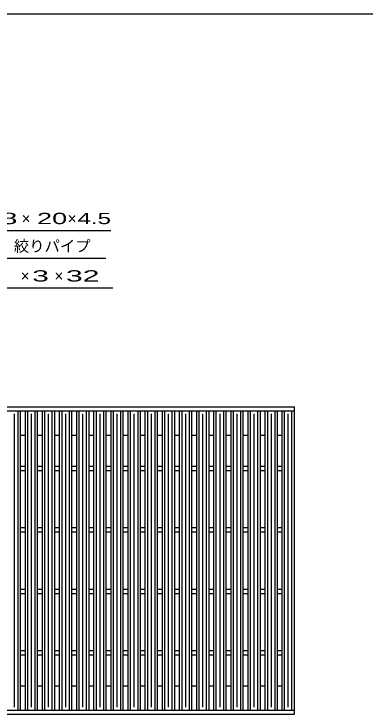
# Model space of a CAD drawing. Units: millimetres, scale not verified. Extents: x -1820 to 1736, y -1282 to 1048.
# Drawn here: x -874 to -301, y -92 to 1048 of the extents above; entities that cross this region are included whole.
import ezdxf
from ezdxf.enums import TextEntityAlignment as Align

# ---------------------------------------------------------------- set-up
doc = ezdxf.new("R2010")
doc.units = ezdxf.units.MM
doc.header["$LTSCALE"] = 10
for name, color, linetype, lineweight in [('CADPAC_LAYER_0000', 150, 'Continuous', 25), ('CADPAC_LAYER_0016', 3, 'Continuous', 25), ('CADPAC_LAYER_0022', 2, 'Continuous', 25)]:
    doc.layers.add(name, color=color, linetype=linetype, lineweight=lineweight)
doc.styles.add('ベクトル', font='')
doc.styles.get('ベクトル').set_extended_font_data('ベクトル')

msp = doc.modelspace()

# ---------------------------------------------------------------- linework, layer by layer
at = {"layer": 'CADPAC_LAYER_0000'}
msp.add_line((-1724, 1048.5), (1736, 1048.5), dxfattribs=at)
at = {"layer": 'CADPAC_LAYER_0016'}
for p, q in [((-1414, 408.5), (-418, 408.5)), ((-1414, 402.5), (-418, 402.5)), ((-883.9, 402.5), (-863.9, 402.5)), ((-867.9, -85.5), (-867.9, 402.5)), ((-863.9, -85.5), (-863.9, 402.5)), ((-856, -85.5), (-856, 402.5)), ((-856, 402.5), (-836, 402.5)), ((-852, -85.5), (-852, 402.5)), ((-840, -85.5), (-840, 402.5)), ((-836, -85.5), (-836, 402.5)), ((-828.1, -85.5), (-828.1, 402.5)), ((-828.1, 402.5), (-808.1, 402.5)), ((-824.1, -85.5), (-824.1, 402.5)), ((-812.1, -85.5), (-812.1, 402.5)), ((-808.1, -85.5), (-808.1, 402.5)), ((-800.2, -85.5), (-800.2, 402.5)), ((-800.2, 402.5), (-780.2, 402.5)), ((-796.2, -85.5), (-796.2, 402.5)), ((-784.2, -85.5), (-784.2, 402.5)), ((-780.2, -85.5), (-780.2, 402.5)), ((-772.3, -85.5), (-772.3, 402.5)), ((-772.3, 402.5), (-752.3, 402.5)), ((-768.3, -85.5), (-768.3, 402.5)), ((-756.3, -85.5), (-756.3, 402.5)), ((-752.3, -85.5), (-752.3, 402.5)), ((-744.4, -85.5), (-744.4, 402.5)), ((-744.4, 402.5), (-724.4, 402.5)), ((-740.4, -85.5), (-740.4, 402.5)), ((-728.4, -85.5), (-728.4, 402.5)), ((-724.4, -85.5), (-724.4, 402.5)), ((-716.5, -85.5), (-716.5, 402.5)), ((-716.5, 402.5), (-696.5, 402.5)), ((-712.5, -85.5), (-712.5, 402.5)), ((-700.5, -85.5), (-700.5, 402.5)), ((-696.5, -85.5), (-696.5, 402.5)), ((-688.6, -85.5), (-688.6, 402.5)), ((-688.6, 402.5), (-668.6, 402.5)), ((-684.6, -85.5), (-684.6, 402.5)), ((-672.6, -85.5), (-672.6, 402.5)), ((-668.6, -85.5), (-668.6, 402.5)), ((-660.7, -85.5), (-660.7, 402.5)), ((-660.7, 402.5), (-640.7, 402.5)), ((-656.7, -85.5), (-656.7, 402.5)), ((-644.7, -85.5), (-644.7, 402.5)), ((-640.7, -85.5), (-640.7, 402.5)), ((-632.8, -85.5), (-632.8, 402.5)), ((-632.8, 402.5), (-612.8, 402.5)), ((-628.8, -85.5), (-628.8, 402.5)), ((-616.8, -85.5), (-616.8, 402.5)), ((-612.8, -85.5), (-612.8, 402.5)), ((-604.9, -85.5), (-604.9, 402.5)), ((-604.9, 402.5), (-584.9, 402.5)), ((-600.9, -85.5), (-600.9, 402.5)), ((-588.9, -85.5), (-588.9, 402.5)), ((-584.9, -85.5), (-584.9, 402.5)), ((-577, -85.5), (-577, 402.5)), ((-577, 402.5), (-557, 402.5)), ((-573, -85.5), (-573, 402.5)), ((-561, -85.5), (-561, 402.5)), ((-557, -85.5), (-557, 402.5)), ((-549.1, -85.5), (-549.1, 402.5)), ((-549.1, 402.5), (-529.1, 402.5)), ((-545.1, -85.5), (-545.1, 402.5)), ((-533.1, -85.5), (-533.1, 402.5)), ((-529.1, -85.5), (-529.1, 402.5)), ((-521.2, -85.5), (-521.2, 402.5)), ((-521.2, 402.5), (-501.2, 402.5)), ((-517.2, -85.5), (-517.2, 402.5)), ((-505.2, -85.5), (-505.2, 402.5)), ((-501.2, -85.5), (-501.2, 402.5)), ((-493.3, -85.5), (-493.3, 402.5)), ((-493.3, 402.5), (-473.3, 402.5)), ((-489.3, -85.5), (-489.3, 402.5)), ((-477.3, -85.5), (-477.3, 402.5)), ((-473.3, -85.5), (-473.3, 402.5)), ((-465.4, -85.5), (-465.4, 402.5)), ((-465.4, 402.5), (-445.4, 402.5)), ((-461.4, -85.5), (-461.4, 402.5)), ((-449.4, -85.5), (-449.4, 402.5)), ((-445.4, -85.5), (-445.4, 402.5)), ((-438, -85.5), (-438, 402.5)), ((-438, 402.5), (-418, 402.5)), ((-434, -85.5), (-434, 402.5)), ((-422, -85.5), (-422, 402.5)), ((-418, 402.5), (-418, 408.5)), ((-418, -85.5), (-418, 402.5)), ((-873.9, -80.5), (-873.9, 397.5)), ((-846, -80.5), (-846, 397.5)), ((-818.1, -80.5), (-818.1, 397.5)), ((-790.2, -80.5), (-790.2, 397.5)), ((-762.3, -80.5), (-762.3, 397.5)), ((-734.4, -80.5), (-734.4, 397.5)), ((-706.5, -80.5), (-706.5, 397.5)), ((-678.6, -80.5), (-678.6, 397.5)), ((-650.7, -80.5), (-650.7, 397.5)), ((-622.8, -80.5), (-622.8, 397.5)), ((-594.9, -80.5), (-594.9, 397.5)), ((-567, -80.5), (-567, 397.5)), ((-539.1, -80.5), (-539.1, 397.5)), ((-511.2, -80.5), (-511.2, 397.5)), ((-483.3, -80.5), (-483.3, 397.5)), ((-455.4, -80.5), (-455.4, 397.5)), ((-428, -80.5), (-428, 397.5)), ((-863.9, 362.5), (-856, 362.5)), ((-836, 362.5), (-828.1, 362.5)), ((-808.1, 362.5), (-800.2, 362.5)), ((-780.2, 362.5), (-772.3, 362.5)), ((-752.3, 362.5), (-744.4, 362.5)), ((-724.4, 362.5), (-716.5, 362.5)), ((-696.5, 362.5), (-688.6, 362.5)), ((-668.6, 362.5), (-660.7, 362.5)), ((-640.7, 362.5), (-632.8, 362.5)), ((-612.8, 362.5), (-604.9, 362.5)), ((-584.9, 362.5), (-577, 362.5)), ((-557, 362.5), (-549.1, 362.5)), ((-529.1, 362.5), (-521.2, 362.5)), ((-501.2, 362.5), (-493.3, 362.5)), ((-473.3, 362.5), (-465.4, 362.5)), ((-445.4, 362.5), (-437.5, 362.5)), ((-863.9, 312), (-856, 312)), ((-836, 312), (-828.1, 312)), ((-808.1, 312), (-800.2, 312)), ((-780.2, 312), (-772.3, 312)), ((-752.3, 312), (-744.4, 312)), ((-724.4, 312), (-716.5, 312)), ((-696.5, 312), (-688.6, 312)), ((-668.6, 312), (-660.7, 312)), ((-640.7, 312), (-632.8, 312)), ((-612.8, 312), (-604.9, 312)), ((-584.9, 312), (-577, 312)), ((-557, 312), (-549.1, 312)), ((-529.1, 312), (-521.2, 312)), ((-501.2, 312), (-493.3, 312)), ((-473.3, 312), (-465.4, 312)), ((-445.4, 312), (-438, 312)), ((-863.9, 305), (-856, 305)), ((-836, 305), (-828.1, 305)), ((-808.1, 305), (-800.2, 305)), ((-780.2, 305), (-772.3, 305)), ((-752.3, 305), (-744.4, 305)), ((-724.4, 305), (-716.5, 305)), ((-696.5, 305), (-688.6, 305)), ((-668.6, 305), (-660.7, 305)), ((-640.7, 305), (-632.8, 305)), ((-612.8, 305), (-604.9, 305)), ((-584.9, 305), (-577, 305)), ((-557, 305), (-549.1, 305)), ((-529.1, 305), (-521.2, 305)), ((-501.2, 305), (-493.3, 305)), ((-473.3, 305), (-465.4, 305)), ((-445.4, 305), (-438, 305)), ((-863.9, 212), (-856, 212)), ((-836, 212), (-828.1, 212)), ((-808.1, 212), (-800.2, 212)), ((-780.2, 212), (-772.3, 212)), ((-752.3, 212), (-744.4, 212)), ((-724.4, 212), (-716.5, 212)), ((-696.5, 212), (-688.6, 212)), ((-668.6, 212), (-660.7, 212)), ((-640.7, 212), (-632.8, 212)), ((-612.8, 212), (-604.9, 212)), ((-584.9, 212), (-577, 212)), ((-557, 212), (-549.1, 212)), ((-529.1, 212), (-521.2, 212)), ((-501.2, 212), (-493.3, 212)), ((-473.3, 212), (-465.4, 212)), ((-445.4, 212), (-438, 212)), ((-863.9, 205), (-856, 205)), ((-836, 205), (-828.1, 205)), ((-808.1, 205), (-800.2, 205)), ((-780.2, 205), (-772.3, 205)), ((-752.3, 205), (-744.4, 205)), ((-724.4, 205), (-716.5, 205)), ((-696.5, 205), (-688.6, 205)), ((-668.6, 205), (-660.7, 205)), ((-640.7, 205), (-632.8, 205)), ((-612.8, 205), (-604.9, 205)), ((-584.9, 205), (-577, 205)), ((-557, 205), (-549.1, 205)), ((-529.1, 205), (-521.2, 205)), ((-501.2, 205), (-493.3, 205)), ((-473.3, 205), (-465.4, 205)), ((-445.4, 205), (-438, 205)), ((-863.9, 112), (-856, 112)), ((-863.9, 105), (-856, 105)), ((-836, 112), (-828.1, 112)), ((-836, 105), (-828.1, 105)), ((-808.1, 112), (-800.2, 112)), ((-808.1, 105), (-800.2, 105)), ((-780.2, 112), (-772.3, 112)), ((-780.2, 105), (-772.3, 105)), ((-752.3, 112), (-744.4, 112)), ((-752.3, 105), (-744.4, 105)), ((-724.4, 112), (-716.5, 112)), ((-724.4, 105), (-716.5, 105)), ((-696.5, 112), (-688.6, 112)), ((-696.5, 105), (-688.6, 105)), ((-668.6, 112), (-660.7, 112)), ((-668.6, 105), (-660.7, 105)), ((-640.7, 112), (-632.8, 112)), ((-640.7, 105), (-632.8, 105)), ((-612.8, 112), (-604.9, 112)), ((-612.8, 105), (-604.9, 105)), ((-584.9, 112), (-577, 112)), ((-584.9, 105), (-577, 105)), ((-557, 112), (-549.1, 112)), ((-557, 105), (-549.1, 105)), ((-529.1, 112), (-521.2, 112)), ((-529.1, 105), (-521.2, 105)), ((-501.2, 112), (-493.3, 112)), ((-501.2, 105), (-493.3, 105)), ((-473.3, 112), (-465.4, 112)), ((-473.3, 105), (-465.4, 105)), ((-445.4, 112), (-438, 112)), ((-445.4, 105), (-438, 105)), ((-863.9, 12), (-856, 12)), ((-836, 12), (-828.1, 12)), ((-808.1, 12), (-800.2, 12)), ((-780.2, 12), (-772.3, 12)), ((-752.3, 12), (-744.4, 12)), ((-724.4, 12), (-716.5, 12)), ((-696.5, 12), (-688.6, 12)), ((-668.6, 12), (-660.7, 12)), ((-640.7, 12), (-632.8, 12)), ((-612.8, 12), (-604.9, 12)), ((-584.9, 12), (-577, 12)), ((-557, 12), (-549.1, 12)), ((-529.1, 12), (-521.2, 12)), ((-501.2, 12), (-493.3, 12)), ((-473.3, 12), (-465.4, 12)), ((-445.4, 12), (-438, 12)), ((-863.9, 5), (-856, 5)), ((-836, 5), (-828.1, 5)), ((-808.1, 5), (-800.2, 5)), ((-780.2, 5), (-772.3, 5)), ((-752.3, 5), (-744.4, 5)), ((-724.4, 5), (-716.5, 5)), ((-696.5, 5), (-688.6, 5)), ((-668.6, 5), (-660.7, 5)), ((-640.7, 5), (-632.8, 5)), ((-612.8, 5), (-604.9, 5)), ((-584.9, 5), (-577, 5)), ((-557, 5), (-549.1, 5)), ((-529.1, 5), (-521.2, 5)), ((-501.2, 5), (-493.3, 5)), ((-473.3, 5), (-465.4, 5)), ((-445.4, 5), (-438, 5)), ((-863.9, -45.5), (-856, -45.5)), ((-836, -45.5), (-828.1, -45.5)), ((-808.1, -45.5), (-800.2, -45.5)), ((-780.2, -45.5), (-772.3, -45.5)), ((-752.3, -45.5), (-744.4, -45.5)), ((-724.4, -45.5), (-716.5, -45.5)), ((-696.5, -45.5), (-688.6, -45.5)), ((-668.6, -45.5), (-660.7, -45.5)), ((-640.7, -45.5), (-632.8, -45.5)), ((-612.8, -45.5), (-604.9, -45.5)), ((-584.9, -45.5), (-577, -45.5)), ((-557, -45.5), (-549.1, -45.5)), ((-529.1, -45.5), (-521.2, -45.5)), ((-501.2, -45.5), (-493.3, -45.5)), ((-473.3, -45.5), (-465.4, -45.5)), ((-445.4, -45.5), (-437.5, -45.5)), ((-1414, -85.5), (-418, -85.5)), ((-883.9, -85.5), (-863.9, -85.5)), ((-856, -85.5), (-836, -85.5)), ((-828.1, -85.5), (-808.1, -85.5)), ((-800.2, -85.5), (-780.2, -85.5)), ((-772.3, -85.5), (-752.3, -85.5)), ((-744.4, -85.5), (-724.4, -85.5)), ((-716.5, -85.5), (-696.5, -85.5)), ((-688.6, -85.5), (-668.6, -85.5)), ((-660.7, -85.5), (-640.7, -85.5)), ((-632.8, -85.5), (-612.8, -85.5)), ((-604.9, -85.5), (-584.9, -85.5)), ((-577, -85.5), (-557, -85.5)), ((-549.1, -85.5), (-529.1, -85.5)), ((-521.2, -85.5), (-501.2, -85.5)), ((-493.3, -85.5), (-473.3, -85.5)), ((-465.4, -85.5), (-445.4, -85.5)), ((-438, -85.5), (-418, -85.5)), ((-418, -91.5), (-418, -85.5)), ((-1414, -91.5), (-418, -91.5))]:
    msp.add_line(p, q, dxfattribs=at)
at = {"layer": 'CADPAC_LAYER_0022', "color": 4}
for p, q in [((-1177, 696), (-717, 696)), ((-1164.75, 651), (-724.75, 651)), ((-1153.55, 602.5), (-713.55, 602.5))]:
    msp.add_line(p, q, dxfattribs=at)

# ---------------------------------------------------------------- texts
at = {"layer": 'CADPAC_LAYER_0022', "style": 'ベクトル'}
for s, width, p in [(' 38 ', 2, (-937, 715.5)), ('20', 1.8, (-837, 715.5)), (' 4.5 ', 1.6, (-782, 715.5)), (' 3 ', 2, (-858.55, 622)), (' 32 ', 2, (-803.55, 622))]:
    msp.add_text(s, height=18.33, dxfattribs=dict(at, width=width)).set_placement(p, align=Align.MIDDLE_LEFT)
for s, p in [('×', (-862, 715.5)), ('×', (-787, 715.5)), ('絞りパイプ', (-874.75, 670.5)), ('×', (-863.55, 622)), ('×', (-808.55, 622))]:
    msp.add_text(s, height=18.33, dxfattribs=at).set_placement(p, align=Align.MIDDLE_LEFT)

doc.saveas('drawing.dxf')
